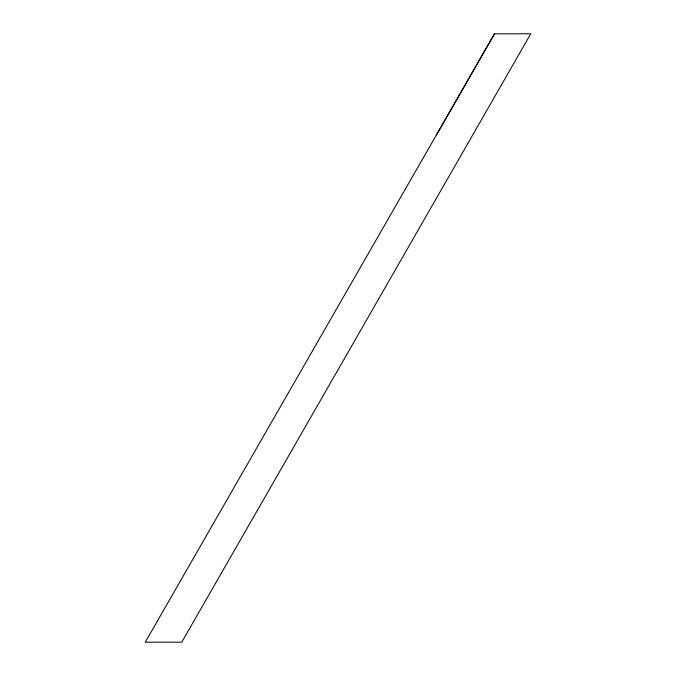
<?xml version="1.0" encoding="UTF-8"?>
<svg xmlns="http://www.w3.org/2000/svg" width="676" height="676" viewBox="0 0 676 676"><rect width="100%" height="100%" fill="white"/><g stroke="black" fill="none" stroke-linecap="round" stroke-linejoin="round"><path stroke-width="1.01" d="M494.486 33.8L145.247 642.2L181.751 642.2L530.753 33.8L494.486 33.8L436.316 135.2"/></g></svg>
